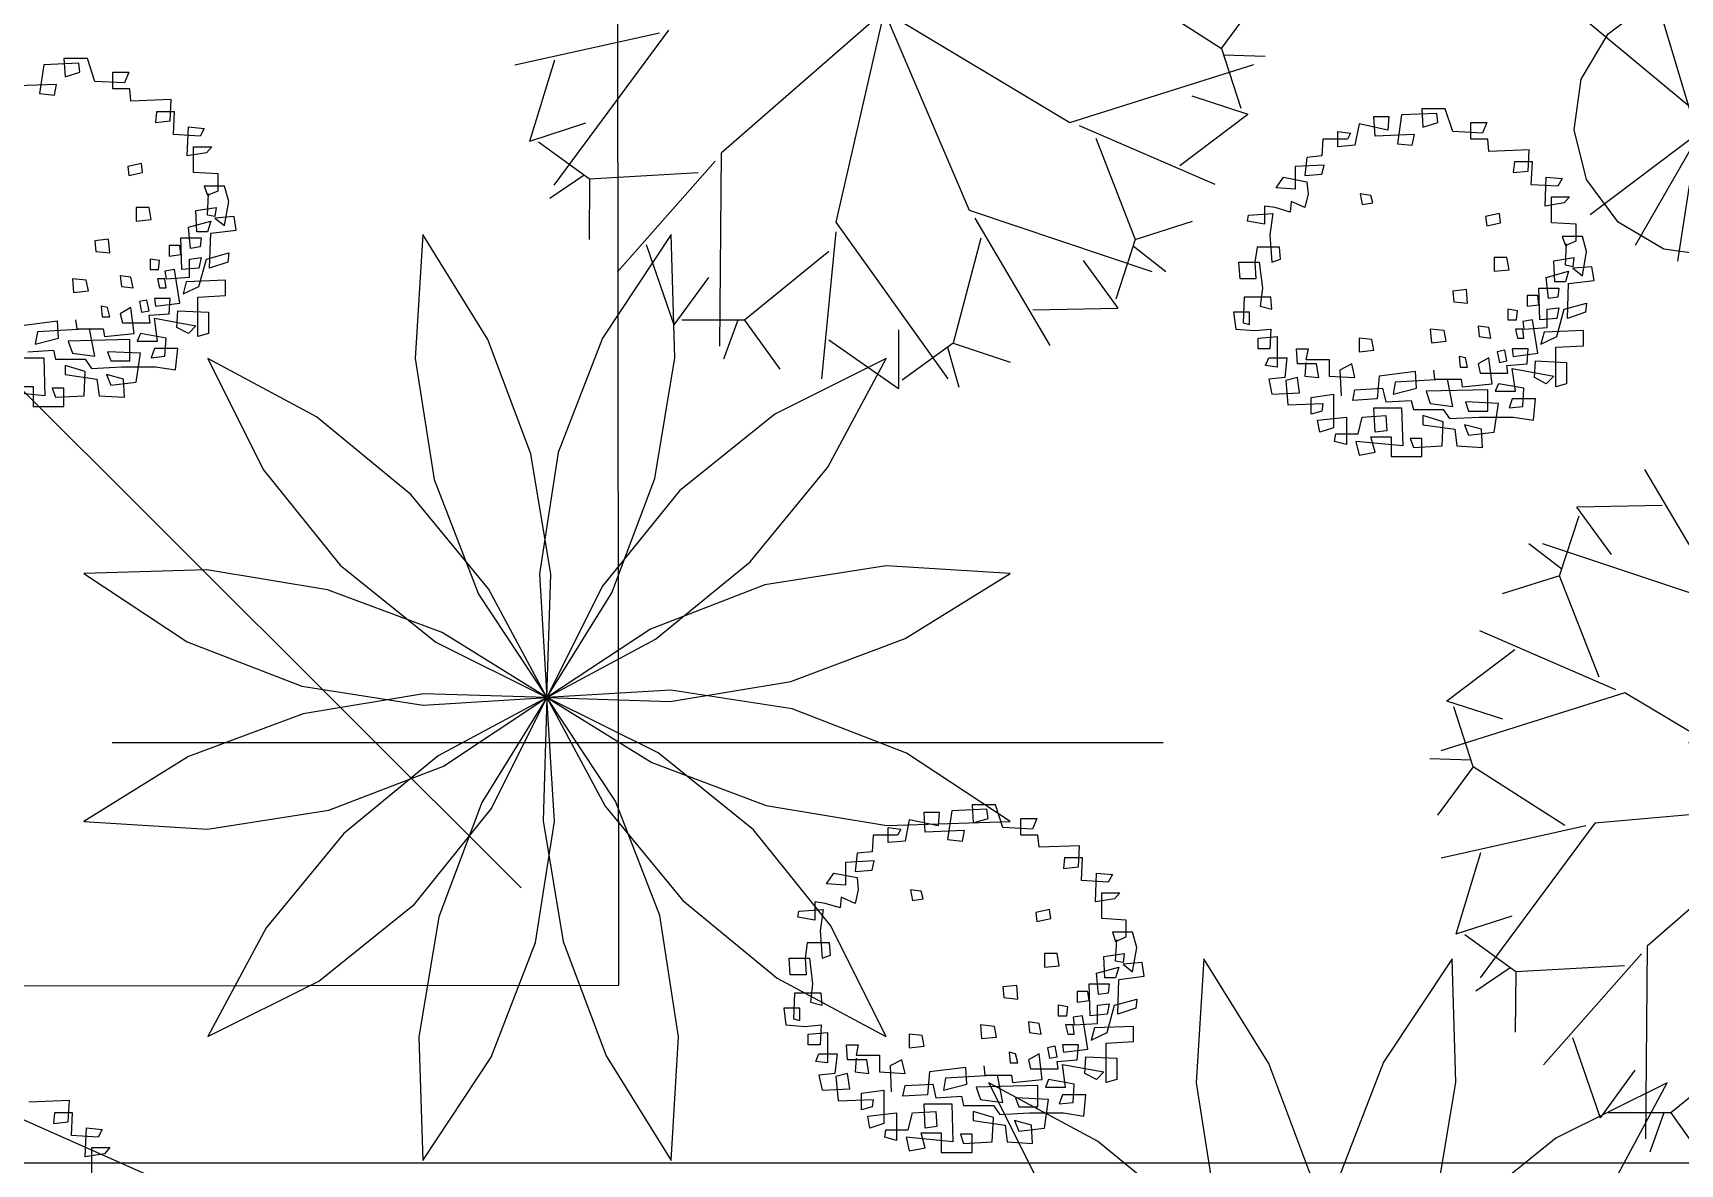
# Model space of a CAD drawing. Header units: millimetres. Extents: x 14950 to 15746, y 1103 to 1809.
# Drawn here: x 15445.899 to 15449.818, y 1471.962 to 1474.655 of the extents above; entities that cross this region are included whole.
import ezdxf
from ezdxf.xclip import XClip

# ---------------------------------------------------------------- set-up
doc = ezdxf.new("R2010")
doc.units = ezdxf.units.MM
doc.header["$LTSCALE"] = 10
doc.header["$MEASUREMENT"] = 0
doc.header["$XCLIPFRAME"] = 2
doc.linetypes.add('DASHED2', pattern=[0.375, 0.25, -0.125])
doc.linetypes.add('HIDDEN', pattern=[0.375, 0.25, -0.125])
for name, color, linetype in [('TN-CABL', 4, 'Continuous'), ('TZ-BASE', 253, 'Continuous'), ('TZ-CABL', 4, 'Continuous')]:
    doc.layers.add(name, color=color, linetype=linetype)
doc.linetypes.add('ZIGZAG', pattern='A,0.0001,-0.2,[131,ltypeshp.shx,S=0.2,R=0,X=-0.2,Y=0],-0.4,[131,ltypeshp.shx,S=0.2,R=180,X=0.2,Y=0],-0.2', length=0.8001)

# ---------------------------------------------------------------- blocks, each defined once
blk = doc.blocks.new('JD-DGHCDGH7DFXH')
at = {"layer": 'TZ-BASE'}
for p, q in [((388.9297, 17.0243), (424.2917, -12.3251)), ((411.1758, -2.2672), (411.3934, -2.4071)), ((411.3934, -2.4071), (411.4788, -2.2916)), ((412.5246, -2.6089), (412.4265, -2.2805)), ((410.5913, -2.3184), (410.2029, -2.6566)), ((410.5913, -2.3184), (410.4758, -2.8204)), ((410.5913, -2.3184), (410.7929, -2.7924)), ((410.5913, -2.3184), (411.0329, -2.5834)), ((410.0564, -2.3708), (409.7128, -2.4473)), ((410.0783, -2.3637), (409.8055, -2.7327)), ((411.3934, -2.4071), (411.4397, -2.5494)), ((411.3985, -2.4227), (411.4972, -2.4258)), ((408.5917, -2.4458), (408.5816, -2.5145)), ((408.6752, -2.4422), (408.5917, -2.4458)), ((408.6398, -2.4313), (408.6423, -2.4747)), ((408.6954, -2.4313), (408.6398, -2.4313)), ((408.6423, -2.4747), (408.6777, -2.4638)), ((408.6777, -2.4638), (408.6752, -2.4422)), ((408.7131, -2.4855), (408.6954, -2.4313)), ((408.7561, -2.4638), (408.7941, -2.4638)), ((408.7561, -2.5036), (408.7561, -2.4638)), ((408.7941, -2.4638), (408.7839, -2.4892)), ((409.8064, -2.4348), (409.7475, -2.6286)), ((411.0329, -2.5834), (411.4704, -2.4452)), ((408.622, -2.4928), (408.5285, -2.4964)), ((408.617, -2.5181), (408.622, -2.4928)), ((408.7839, -2.4892), (408.7131, -2.4855)), ((408.7966, -2.5036), (408.7561, -2.5036)), ((408.7991, -2.5325), (408.7966, -2.5036)), ((408.5816, -2.5145), (408.617, -2.5181)), ((408.8952, -2.5289), (408.7991, -2.5325)), ((408.8927, -2.5795), (408.8952, -2.5289)), ((411.3232, -2.5203), (411.4562, -2.5635)), ((408.8598, -2.5578), (408.8573, -2.5831)), ((408.8573, -2.5831), (408.8927, -2.5795)), ((408.9028, -2.5578), (408.8598, -2.5578)), ((408.9003, -2.612), (408.9028, -2.5578)), ((409.8805, -2.5854), (409.7475, -2.6286)), ((411.2947, -2.6856), (411.4562, -2.5635)), ((411.7564, -2.5689), (411.7918, -2.5689)), ((411.7589, -2.6159), (411.7564, -2.5689)), ((411.7918, -2.5689), (411.7893, -2.6015)), ((411.8221, -2.5653), (411.812, -2.634)), ((411.9056, -2.5617), (411.8221, -2.5653)), ((411.8702, -2.5509), (411.8727, -2.5942)), ((411.9259, -2.5509), (411.8702, -2.5509)), ((411.8727, -2.5942), (411.9082, -2.5834)), ((411.9082, -2.5834), (411.9056, -2.5617)), ((411.9436, -2.6051), (411.9259, -2.5509)), ((411.9866, -2.5834), (412.0245, -2.5834)), ((411.9866, -2.6232), (411.9866, -2.5834)), ((412.0245, -2.5834), (412.0144, -2.6087)), ((408.9635, -2.6157), (408.9003, -2.612)), ((408.9332, -2.6627), (408.9357, -2.594)), ((408.9357, -2.594), (408.9736, -2.5976)), ((408.9736, -2.5976), (408.9635, -2.6157)), ((411.0548, -2.5905), (411.3777, -2.7306)), ((411.0943, -2.6206), (411.1882, -2.8616)), ((411.635, -2.6232), (411.6324, -2.6629)), ((411.6931, -2.6232), (411.635, -2.6232)), ((411.6704, -2.6051), (411.7007, -2.6087)), ((411.6704, -2.6412), (411.6704, -2.6051)), ((411.7007, -2.6087), (411.6931, -2.6232)), ((411.721, -2.587), (411.7109, -2.6376)), ((411.7893, -2.6015), (411.721, -2.587)), ((411.8525, -2.6123), (411.7589, -2.6159)), ((411.8474, -2.6376), (411.8525, -2.6123)), ((412.0144, -2.6087), (411.9436, -2.6051)), ((412.027, -2.6232), (411.9866, -2.6232)), ((412.0296, -2.6521), (412.027, -2.6232)), ((412.5318, -2.6066), (412.2704, -2.8031)), ((412.5355, -2.6016), (412.3774, -2.876)), ((412.5243, -2.6164), (412.4786, -2.9136)), ((408.9787, -2.6554), (408.9332, -2.6627)), ((408.9483, -2.641), (408.9914, -2.641)), ((408.9483, -2.7024), (408.9483, -2.641)), ((408.9914, -2.641), (408.9787, -2.6554)), ((409.8902, -2.7183), (409.7691, -2.6303)), ((410.2029, -2.6566), (410.1991, -3.1154)), ((411.6324, -2.6629), (411.597, -2.6665)), ((411.7109, -2.6376), (411.6704, -2.6412)), ((411.812, -2.634), (411.8474, -2.6376)), ((412.1257, -2.6485), (412.0296, -2.6521)), ((412.1232, -2.6991), (412.1257, -2.6485)), ((408.8244, -2.6807), (408.7915, -2.688)), ((408.7915, -2.688), (408.7941, -2.7096)), ((408.7941, -2.7096), (408.8269, -2.7024)), ((408.8269, -2.7024), (408.8244, -2.6807)), ((409.0065, -2.706), (408.9483, -2.7024)), ((410.1485, -2.7035), (409.8902, -2.7183)), ((410.1893, -2.6752), (409.9563, -2.939)), ((411.6375, -2.6846), (411.5692, -2.6882)), ((411.5692, -2.6882), (411.5692, -2.7424)), ((411.597, -2.6665), (411.592, -2.7099)), ((411.6324, -2.7063), (411.6375, -2.6846)), ((412.0903, -2.6774), (412.0877, -2.7027)), ((412.0877, -2.7027), (412.1232, -2.6991)), ((412.1333, -2.6774), (412.0903, -2.6774)), ((412.1307, -2.7316), (412.1333, -2.6774)), ((408.9736, -2.7349), (408.9812, -2.7566)), ((409.0217, -2.7349), (408.9736, -2.7349)), ((409.0065, -2.7458), (409.0065, -2.706)), ((409.0318, -2.7711), (409.0217, -2.7349)), ((409.877, -2.7086), (409.7953, -2.7641)), ((409.8902, -2.7183), (409.889, -2.8618)), ((411.5237, -2.7388), (411.5414, -2.7135)), ((411.5692, -2.7424), (411.5237, -2.7388)), ((411.5414, -2.7135), (411.597, -2.7244)), ((411.592, -2.7099), (411.6324, -2.7063)), ((411.597, -2.7244), (411.5996, -2.7533)), ((412.194, -2.7352), (412.1307, -2.7316)), ((412.1636, -2.7822), (412.1662, -2.7135)), ((412.1662, -2.7135), (412.2041, -2.7171)), ((412.2041, -2.7171), (412.194, -2.7352)), ((408.9812, -2.7566), (409.0065, -2.7458)), ((408.9812, -2.8036), (408.9838, -2.753)), ((409.0217, -2.8289), (409.0318, -2.7711)), ((411.5591, -2.7714), (411.5566, -2.7967)), ((411.592, -2.7858), (411.5591, -2.7714)), ((411.5996, -2.7533), (411.592, -2.7858)), ((411.7488, -2.7569), (411.7235, -2.7533)), ((411.7235, -2.7533), (411.7286, -2.7786)), ((411.7286, -2.7786), (411.7539, -2.775)), ((411.7539, -2.775), (411.7488, -2.7569)), ((412.2092, -2.775), (412.1636, -2.7822)), ((412.1788, -2.7605), (412.2218, -2.7605)), ((412.1788, -2.822), (412.1788, -2.7605)), ((412.2218, -2.7605), (412.2092, -2.775)), ((408.8421, -2.7855), (408.8118, -2.7855)), ((408.8118, -2.7855), (408.8118, -2.8181)), ((408.8118, -2.8181), (408.8472, -2.8145)), ((408.8472, -2.8145), (408.8421, -2.7855)), ((408.9357, -2.8325), (408.9888, -2.8181)), ((408.9534, -2.7928), (409.0015, -2.7855)), ((408.9559, -2.8434), (408.9534, -2.7928)), ((408.9989, -2.8072), (408.9812, -2.8036)), ((408.9888, -2.8181), (408.9812, -2.8434)), ((409.0015, -2.7855), (408.9989, -2.8072)), ((409.0445, -2.8072), (408.9989, -2.8109)), ((408.9989, -2.8109), (409.0217, -2.8289)), ((409.0495, -2.8398), (409.0445, -2.8072)), ((410.4758, -2.8204), (410.7424, -3.1937)), ((410.7929, -2.7924), (411.228, -2.9377)), ((410.8064, -2.811), (410.9853, -3.1141)), ((411.1882, -2.8616), (411.325, -2.8184)), ((411.4554, -2.8184), (411.4579, -2.8039)), ((411.4958, -2.8256), (411.4554, -2.8184)), ((411.4579, -2.8039), (411.5161, -2.8003)), ((411.5211, -2.7858), (411.4958, -2.7822)), ((411.4958, -2.7822), (411.4958, -2.8256)), ((411.5161, -2.8003), (411.5085, -2.8509)), ((411.5566, -2.7967), (411.5211, -2.7858)), ((412.0549, -2.8003), (412.022, -2.8075)), ((412.022, -2.8075), (412.0245, -2.8292)), ((412.0574, -2.822), (412.0549, -2.8003)), ((408.918, -2.8578), (408.9661, -2.8578)), ((408.9205, -2.9337), (408.918, -2.8578)), ((408.9408, -2.8831), (408.9357, -2.8325)), ((408.9812, -2.8434), (408.9559, -2.8434)), ((408.9661, -2.8578), (408.9635, -2.8795)), ((408.9863, -2.9301), (408.9888, -2.847)), ((408.9888, -2.847), (409.0495, -2.8398)), ((410.4758, -2.8433), (410.4423, -3.1937)), ((410.8207, -2.8585), (410.7549, -3.1087)), ((411.5085, -2.8509), (411.5136, -2.9159)), ((412.0245, -2.8292), (412.0574, -2.822)), ((412.237, -2.8256), (412.1788, -2.822)), ((412.2041, -2.8545), (412.2117, -2.8762)), ((412.2522, -2.8545), (412.2041, -2.8545)), ((412.237, -2.8653), (412.237, -2.8256)), ((412.2623, -2.8906), (412.2522, -2.8545)), ((408.746, -2.8615), (408.7131, -2.8651)), ((408.7131, -2.8651), (408.7156, -2.8904)), ((408.7156, -2.8904), (408.7485, -2.894)), ((408.7485, -2.894), (408.746, -2.8615)), ((408.9155, -2.8759), (408.8902, -2.8759)), ((408.8902, -2.8759), (408.8902, -2.9012)), ((408.8902, -2.9012), (408.918, -2.8976)), ((408.918, -2.8976), (408.9155, -2.8759)), ((408.9635, -2.8795), (408.9408, -2.8831)), ((408.9787, -2.9084), (409.0318, -2.894)), ((409.0318, -2.894), (409.0293, -2.9157)), ((410.0247, -2.8739), (410.091, -3.0653)), ((410.4594, -2.8902), (410.2591, -3.054)), ((411.1882, -2.8616), (411.1419, -3.004)), ((411.1831, -2.8772), (411.2611, -2.9378)), ((411.4781, -2.8798), (411.4731, -2.9159)), ((411.5313, -2.8798), (411.4781, -2.8798)), ((411.5338, -2.9087), (411.5313, -2.8798)), ((412.2117, -2.8762), (412.237, -2.8653)), ((412.2117, -2.9232), (412.2142, -2.8726)), ((412.2522, -2.9485), (412.2623, -2.8906)), ((403.9344, -2.9129), (422.6982, -11.2342)), ((408.8674, -2.9121), (408.8446, -2.9084)), ((408.8446, -2.9084), (408.8446, -2.9337)), ((408.8446, -2.9337), (408.8649, -2.9337)), ((408.8649, -2.9337), (408.8674, -2.9121)), ((408.9028, -2.9337), (408.8801, -2.9374)), ((408.8801, -2.9374), (408.8826, -2.9554)), ((408.9155, -3.0133), (408.9028, -2.9337)), ((408.961, -2.9301), (408.9205, -2.9337)), ((408.9382, -2.9084), (408.9661, -2.9048)), ((408.9382, -2.9518), (408.9382, -2.9084)), ((408.9661, -2.9048), (408.961, -2.9301)), ((408.961, -2.9735), (408.9787, -2.9084)), ((409.0293, -2.9157), (408.9863, -2.9301)), ((411.0648, -2.912), (411.147, -3.025)), ((411.4351, -2.9159), (411.4832, -2.9159)), ((411.4377, -2.9557), (411.4351, -2.9159)), ((411.4731, -2.9159), (411.4756, -2.9557)), ((411.4832, -2.9159), (411.4908, -2.9774)), ((411.5136, -2.9159), (411.5338, -2.9087)), ((412.0726, -2.9051), (412.0422, -2.9051)), ((412.0422, -2.9051), (412.0422, -2.9376)), ((412.0422, -2.9376), (412.0776, -2.934)), ((412.0776, -2.934), (412.0726, -2.9051)), ((412.1662, -2.9521), (412.2193, -2.9376)), ((412.1839, -2.9123), (412.2319, -2.9051)), ((412.1864, -2.9629), (412.1839, -2.9123)), ((412.2294, -2.9268), (412.2117, -2.9232)), ((412.2193, -2.9376), (412.2117, -2.9629)), ((412.2319, -2.9051), (412.2294, -2.9268)), ((412.2749, -2.9268), (412.2294, -2.9304)), ((412.2294, -2.9304), (412.2522, -2.9485)), ((412.28, -2.9593), (412.2749, -2.9268)), ((408.6929, -2.959), (408.66, -2.9554)), ((408.66, -2.9554), (408.6625, -2.988)), ((408.6979, -2.9844), (408.6929, -2.959)), ((408.7991, -2.9518), (408.7738, -2.9482)), ((408.7738, -2.9482), (408.7763, -2.9735)), ((408.7763, -2.9735), (408.8042, -2.9771)), ((408.8042, -2.9771), (408.7991, -2.9518)), ((408.8801, -2.9554), (408.8623, -2.9554)), ((408.8623, -2.9554), (408.8674, -2.9771)), ((408.8674, -2.9771), (408.8826, -2.9771)), ((408.8826, -2.9771), (408.8801, -2.9554)), ((408.8826, -2.9554), (408.9382, -2.9518)), ((408.9306, -2.9627), (408.9231, -2.9916)), ((408.9231, -2.9916), (408.961, -2.9735)), ((409.0242, -2.959), (408.9306, -2.9627)), ((409.0242, -2.9952), (409.0242, -2.959)), ((410.1731, -2.9522), (410.091, -3.0653)), ((411.4756, -2.9557), (411.4377, -2.9557)), ((411.4908, -2.9774), (411.4857, -3.0208)), ((412.1484, -2.9774), (412.1965, -2.9774)), ((412.151, -3.0533), (412.1484, -2.9774)), ((412.1712, -3.0027), (412.1662, -2.9521)), ((412.2117, -2.9629), (412.1864, -2.9629)), ((412.1965, -2.9774), (412.194, -2.9991)), ((412.2167, -3.0497), (412.2193, -2.9666)), ((412.2193, -2.9666), (412.28, -2.9593)), ((408.6625, -2.988), (408.6979, -2.9844)), ((408.8371, -3.006), (408.8193, -3.0097)), ((408.8193, -3.0097), (408.8244, -3.035)), ((408.8421, -3.0313), (408.8371, -3.006)), ((408.8548, -3.0024), (408.8573, -3.0205)), ((408.8927, -3.0024), (408.8548, -3.0024)), ((408.8573, -3.0205), (408.9155, -3.0133)), ((408.8902, -3.0386), (408.8927, -3.0024)), ((408.9585, -2.9988), (409.0242, -2.9952)), ((408.9585, -3.0928), (408.9585, -2.9988)), ((411.4478, -2.9991), (411.4453, -3.0605)), ((411.511, -2.9991), (411.4478, -2.9991)), ((411.5136, -3.028), (411.511, -2.9991)), ((411.9764, -2.981), (411.9436, -2.9846)), ((411.9436, -2.9846), (411.9461, -3.0099)), ((411.9461, -3.0099), (411.979, -3.0135)), ((411.979, -3.0135), (411.9764, -2.981)), ((412.1459, -2.9955), (412.1206, -2.9955)), ((412.1206, -2.9955), (412.1206, -3.0208)), ((412.1206, -3.0208), (412.1484, -3.0172)), ((412.1484, -3.0172), (412.1459, -2.9955)), ((412.194, -2.9991), (412.1712, -3.0027)), ((412.2092, -3.028), (412.2623, -3.0135)), ((412.2623, -3.0135), (412.2597, -3.0352)), ((408.6676, -3.053), (408.6701, -3.0747)), ((408.7435, -3.0241), (408.7283, -3.0205)), ((408.7283, -3.0205), (408.7308, -3.0458)), ((408.7308, -3.0458), (408.7485, -3.0458)), ((408.7485, -3.0458), (408.7435, -3.0241)), ((408.7991, -3.0241), (408.7738, -3.0386)), ((408.7738, -3.0386), (408.7789, -3.0603)), ((408.8067, -3.0856), (408.7991, -3.0241)), ((408.8244, -3.035), (408.8421, -3.0313)), ((408.8421, -3.0422), (408.8902, -3.0386)), ((408.8446, -3.0603), (408.8421, -3.0422)), ((408.8548, -3.0494), (408.9534, -3.0675)), ((408.8623, -3.1036), (408.8548, -3.0494)), ((408.9079, -3.0711), (408.9104, -3.0313)), ((408.9104, -3.0313), (408.9838, -3.035)), ((408.9838, -3.035), (408.9838, -3.0856)), ((410.2591, -3.054), (410.1094, -3.054)), ((410.2427, -3.054), (410.2092, -3.1468)), ((410.2591, -3.054), (410.3425, -3.1708)), ((410.9445, -3.029), (411.147, -3.025)), ((411.4225, -3.0352), (411.4276, -3.075)), ((411.4604, -3.0352), (411.4225, -3.0352)), ((411.4604, -3.0641), (411.4604, -3.0352)), ((411.4857, -3.0208), (411.5136, -3.028)), ((412.0979, -3.0316), (412.0751, -3.028)), ((412.0751, -3.028), (412.0751, -3.0533)), ((412.0751, -3.0533), (412.0953, -3.0533)), ((412.0953, -3.0533), (412.0979, -3.0316)), ((412.1333, -3.0533), (412.1105, -3.0569)), ((412.1459, -3.1328), (412.1333, -3.0533)), ((412.1914, -3.0497), (412.151, -3.0533)), ((412.1687, -3.028), (412.1965, -3.0244)), ((412.1687, -3.0714), (412.1687, -3.028)), ((412.1965, -3.0244), (412.1914, -3.0497)), ((412.1914, -3.0931), (412.2092, -3.028)), ((412.2597, -3.0352), (412.2167, -3.0497)), ((408.6246, -3.0566), (408.5386, -3.0675)), ((408.5765, -3.0819), (408.5715, -3.1109)), ((408.7005, -3.0747), (408.5765, -3.0819)), ((408.6271, -3.0964), (408.6246, -3.0566)), ((408.6701, -3.0747), (408.7333, -3.0747)), ((408.7131, -3.1398), (408.7005, -3.0747)), ((408.7333, -3.0747), (408.7359, -3.0928)), ((408.7359, -3.0928), (408.8067, -3.0856)), ((408.7789, -3.0603), (408.8446, -3.0603)), ((408.8219, -3.0856), (408.8143, -3.1036)), ((408.8826, -3.0964), (408.8219, -3.0856)), ((408.9357, -3.0856), (408.9079, -3.0711)), ((408.9534, -3.0675), (408.9357, -3.0856)), ((408.9838, -3.0856), (408.9585, -3.0928)), ((410.6255, -3.0769), (410.6255, -3.2167)), ((411.4276, -3.075), (411.4731, -3.0786)), ((411.4453, -3.0605), (411.4604, -3.0641)), ((411.4731, -3.0786), (411.511, -3.075)), ((411.4807, -3.0967), (411.5262, -3.0931)), ((411.511, -3.075), (411.5085, -3.122)), ((411.5262, -3.0931), (411.5262, -3.1654)), ((411.9233, -3.0786), (411.8904, -3.075)), ((411.8904, -3.075), (411.893, -3.1075)), ((411.9284, -3.1039), (411.9233, -3.0786)), ((412.0296, -3.0714), (412.0043, -3.0678)), ((412.0043, -3.0678), (412.0068, -3.0931)), ((412.0068, -3.0931), (412.0346, -3.0967)), ((412.0346, -3.0967), (412.0296, -3.0714)), ((412.1105, -3.075), (412.0928, -3.075)), ((412.0928, -3.075), (412.0979, -3.0967)), ((412.1105, -3.0569), (412.113, -3.075)), ((412.113, -3.0967), (412.1105, -3.075)), ((412.113, -3.075), (412.1687, -3.0714)), ((412.1611, -3.0822), (412.1535, -3.1111)), ((412.1535, -3.1111), (412.1914, -3.0931)), ((412.2547, -3.0786), (412.1611, -3.0822)), ((412.2547, -3.1147), (412.2547, -3.0786)), ((408.5538, -3.1289), (408.6145, -3.1253)), ((408.5715, -3.1109), (408.6271, -3.0964)), ((408.6145, -3.1253), (408.6195, -3.147)), ((408.7966, -3.1), (408.6499, -3.1036)), ((408.6499, -3.1036), (408.66, -3.1325)), ((408.66, -3.1325), (408.7131, -3.1398)), ((408.7435, -3.1289), (408.7511, -3.1506)), ((408.8219, -3.1325), (408.7435, -3.1289)), ((408.7966, -3.1506), (408.7966, -3.1)), ((408.8118, -3.2012), (408.8219, -3.1325)), ((408.8143, -3.1036), (408.8623, -3.1036)), ((408.8548, -3.1217), (408.8472, -3.1434)), ((408.9104, -3.1217), (408.8548, -3.1217)), ((408.8801, -3.1398), (408.8826, -3.0964)), ((408.9053, -3.1723), (408.9104, -3.1217)), ((410.4594, -3.1009), (410.6255, -3.2167)), ((410.7549, -3.1087), (410.6338, -3.1967)), ((410.7416, -3.1184), (410.7691, -3.2132)), ((410.7549, -3.1087), (410.891, -3.1542)), ((411.4807, -3.122), (411.4807, -3.0967)), ((411.5085, -3.122), (411.4807, -3.122)), ((411.5717, -3.122), (411.5996, -3.122)), ((411.5743, -3.1581), (411.5717, -3.122)), ((411.5996, -3.122), (411.5945, -3.1473)), ((411.7513, -3.1003), (411.721, -3.0967)), ((411.721, -3.0967), (411.721, -3.1292)), ((411.721, -3.1292), (411.7564, -3.1256)), ((411.7564, -3.1256), (411.7513, -3.1003)), ((411.893, -3.1075), (411.9284, -3.1039)), ((412.0675, -3.1256), (412.0498, -3.1292)), ((412.0498, -3.1292), (412.0549, -3.1545)), ((412.0726, -3.1509), (412.0675, -3.1256)), ((412.0852, -3.122), (412.0877, -3.1401)), ((412.1232, -3.122), (412.0852, -3.122)), ((412.0877, -3.1401), (412.1459, -3.1328)), ((412.0979, -3.0967), (412.113, -3.0967)), ((412.1206, -3.1581), (412.1232, -3.122)), ((412.1889, -3.1184), (412.2547, -3.1147)), ((412.1889, -3.2123), (412.1889, -3.1184)), ((408.5259, -3.1434), (408.5917, -3.1434)), ((408.5917, -3.1434), (408.5942, -3.2338)), ((408.6195, -3.147), (408.6903, -3.147)), ((408.6423, -3.1615), (408.6423, -3.1832)), ((408.6903, -3.1759), (408.6423, -3.1615)), ((408.6903, -3.147), (408.7055, -3.1687)), ((408.7055, -3.1687), (408.7763, -3.1651)), ((408.7511, -3.1506), (408.7966, -3.1506)), ((408.7763, -3.1651), (408.8573, -3.1651)), ((408.8472, -3.1434), (408.8801, -3.1398)), ((408.8573, -3.1651), (408.9053, -3.1723)), ((411.4984, -3.1617), (411.506, -3.1437)), ((411.5262, -3.1654), (411.4984, -3.1617)), ((411.506, -3.1437), (411.549, -3.1437)), ((411.549, -3.1437), (411.5439, -3.1907)), ((411.6198, -3.1581), (411.5743, -3.1581)), ((411.5945, -3.1545), (411.592, -3.187)), ((411.5945, -3.1473), (411.6501, -3.1473)), ((411.6249, -3.1907), (411.6198, -3.1581)), ((411.6501, -3.1473), (411.6501, -3.187)), ((411.7033, -3.1581), (411.6754, -3.1726)), ((411.6754, -3.1726), (411.678, -3.234)), ((411.7109, -3.1907), (411.7033, -3.1581)), ((411.898, -3.1726), (411.9006, -3.1943)), ((411.9739, -3.1437), (411.9587, -3.1401)), ((411.9587, -3.1401), (411.9613, -3.1654)), ((411.9613, -3.1654), (411.979, -3.1654)), ((411.979, -3.1654), (411.9739, -3.1437)), ((412.0296, -3.1437), (412.0043, -3.1581)), ((412.0043, -3.1581), (412.0093, -3.1798)), ((412.0372, -3.2051), (412.0296, -3.1437)), ((412.0549, -3.1545), (412.0726, -3.1509)), ((412.0726, -3.1617), (412.1206, -3.1581)), ((412.0751, -3.1798), (412.0726, -3.1617)), ((412.0852, -3.169), (412.1839, -3.187)), ((412.0928, -3.2232), (412.0852, -3.169)), ((412.1383, -3.1907), (412.1409, -3.1509)), ((412.1409, -3.1509), (412.2142, -3.1545)), ((412.2142, -3.1545), (412.2142, -3.2051)), ((408.5183, -3.2121), (408.5664, -3.2121)), ((408.5664, -3.2121), (408.5664, -3.2591)), ((408.6423, -3.1832), (408.7182, -3.194)), ((408.6878, -3.2338), (408.6903, -3.1759)), ((408.7182, -3.194), (408.7232, -3.2338)), ((408.7409, -3.1832), (408.7511, -3.2085)), ((408.7814, -3.194), (408.7409, -3.1832)), ((408.7511, -3.2085), (408.8118, -3.2012)), ((408.7839, -3.2374), (408.7814, -3.194)), ((411.5439, -3.1907), (411.506, -3.1943)), ((411.506, -3.1943), (411.5136, -3.2304)), ((411.5743, -3.1907), (411.5464, -3.1979)), ((411.5464, -3.1979), (411.5515, -3.2557)), ((411.5793, -3.2268), (411.5743, -3.1907)), ((411.592, -3.187), (411.6249, -3.1907)), ((411.6501, -3.187), (411.7109, -3.1907)), ((411.769, -3.187), (411.764, -3.2413)), ((411.855, -3.1762), (411.769, -3.187)), ((411.807, -3.2015), (411.8019, -3.2304)), ((411.9309, -3.1943), (411.807, -3.2015)), ((411.8576, -3.216), (411.855, -3.1762)), ((411.9006, -3.1943), (411.9638, -3.1943)), ((411.9436, -3.2593), (411.9309, -3.1943)), ((411.9638, -3.1943), (411.9663, -3.2123)), ((411.9663, -3.2123), (412.0372, -3.2051)), ((412.0093, -3.1798), (412.0751, -3.1798)), ((412.0523, -3.2051), (412.0447, -3.2232)), ((412.113, -3.216), (412.0523, -3.2051)), ((412.1662, -3.2051), (412.1383, -3.1907)), ((412.1839, -3.187), (412.1662, -3.2051)), ((412.2142, -3.2051), (412.1889, -3.2123)), ((408.5942, -3.2338), (408.4829, -3.2229)), ((408.6119, -3.2157), (408.6195, -3.2374)), ((408.6398, -3.2157), (408.6119, -3.2157)), ((408.6195, -3.2374), (408.6878, -3.2338)), ((408.6398, -3.2591), (408.6398, -3.2157)), ((408.7232, -3.2338), (408.7839, -3.2374)), ((411.5136, -3.2304), (411.5793, -3.2268)), ((411.5515, -3.2557), (411.635, -3.2521)), ((411.6071, -3.2376), (411.6603, -3.2304)), ((411.6071, -3.2774), (411.6071, -3.2376)), ((411.635, -3.2521), (411.6324, -3.2702)), ((411.6603, -3.2304), (411.6603, -3.3099)), ((411.7058, -3.2449), (411.7109, -3.2196)), ((411.764, -3.2413), (411.7058, -3.2449)), ((411.7109, -3.2196), (411.7766, -3.216)), ((411.7766, -3.216), (411.7842, -3.2485)), ((411.7842, -3.2485), (411.8449, -3.2449)), ((411.8019, -3.2304), (411.8576, -3.216)), ((411.8449, -3.2449), (411.85, -3.2666)), ((412.027, -3.2196), (411.8803, -3.2232)), ((411.8803, -3.2232), (411.8904, -3.2521)), ((411.8904, -3.2521), (411.9436, -3.2593)), ((411.9739, -3.2485), (411.9815, -3.2702)), ((412.0523, -3.2521), (411.9739, -3.2485)), ((412.027, -3.2702), (412.027, -3.2196)), ((412.0422, -3.3208), (412.0523, -3.2521)), ((412.0447, -3.2232), (412.0928, -3.2232)), ((412.0852, -3.2413), (412.0776, -3.2629)), ((412.1409, -3.2413), (412.0852, -3.2413)), ((412.1105, -3.2593), (412.113, -3.216)), ((412.1358, -3.2919), (412.1409, -3.2413)), ((408.5664, -3.2591), (408.6398, -3.2591)), ((411.6324, -3.2702), (411.6071, -3.2774)), ((411.6223, -3.2919), (411.6906, -3.2846)), ((411.6906, -3.2846), (411.6906, -3.3497)), ((411.7184, -3.3244), (411.7286, -3.2846)), ((411.7286, -3.2846), (411.7842, -3.281)), ((411.7564, -3.2629), (411.8221, -3.2629)), ((411.7589, -3.3208), (411.7564, -3.2629)), ((411.7842, -3.281), (411.7867, -3.3172)), ((411.8221, -3.2629), (411.8247, -3.3533)), ((411.85, -3.2666), (411.9208, -3.2666)), ((411.8727, -3.281), (411.8727, -3.3027)), ((411.9208, -3.2955), (411.8727, -3.281)), ((411.9208, -3.2666), (411.936, -3.2882)), ((411.936, -3.2882), (412.0068, -3.2846)), ((411.9815, -3.2702), (412.027, -3.2702)), ((412.0068, -3.2846), (412.0877, -3.2846)), ((412.0776, -3.2629), (412.1105, -3.2593)), ((412.0877, -3.2846), (412.1358, -3.2919)), ((411.6274, -3.3208), (411.6223, -3.2919)), ((411.6603, -3.3099), (411.6274, -3.3208)), ((411.6628, -3.3425), (411.6653, -3.3244)), ((411.6653, -3.3244), (411.7184, -3.3244)), ((411.7867, -3.3172), (411.7589, -3.3208)), ((411.8727, -3.3027), (411.9486, -3.3136)), ((411.9183, -3.3533), (411.9208, -3.2955)), ((411.9486, -3.3136), (411.9537, -3.3533)), ((411.9714, -3.3027), (411.9815, -3.328)), ((412.0119, -3.3136), (411.9714, -3.3027)), ((411.9815, -3.328), (412.0422, -3.3208)), ((412.0144, -3.3569), (412.0119, -3.3136)), ((411.6906, -3.3497), (411.6628, -3.3425)), ((411.7134, -3.3425), (411.721, -3.375)), ((411.8247, -3.3533), (411.7134, -3.3425)), ((411.721, -3.375), (411.7589, -3.3678)), ((411.7488, -3.3316), (411.7969, -3.3316)), ((411.7589, -3.3678), (411.7488, -3.3316)), ((411.7969, -3.3316), (411.7969, -3.3786)), ((411.8424, -3.3352), (411.85, -3.3569)), ((411.8702, -3.3352), (411.8424, -3.3352)), ((411.85, -3.3569), (411.9183, -3.3533)), ((411.8702, -3.3786), (411.8702, -3.3352)), ((411.9537, -3.3533), (412.0144, -3.3569)), ((411.7969, -3.3786), (411.8702, -3.3786)), ((412.5798, -3.7129), (412.4009, -3.4097)), ((412.198, -3.6622), (412.2443, -3.5198)), ((412.4416, -3.4949), (412.2392, -3.4988)), ((412.3213, -3.6119), (412.2392, -3.4988)), ((412.2031, -3.6466), (412.1251, -3.5861)), ((412.5933, -3.7315), (412.1581, -3.5861)), ((412.198, -3.6622), (412.0611, -3.7054)), ((412.2918, -3.9033), (412.198, -3.6622)), ((412.3314, -3.9334), (412.0084, -3.7933)), ((412.0915, -3.8382), (411.93, -3.9604)), ((412.3532, -3.9405), (411.9157, -4.0787)), ((412.7949, -4.2054), (412.3532, -3.9405)), ((412.0629, -4.0036), (411.93, -3.9604)), ((411.9927, -4.1168), (411.9465, -3.9744)), ((411.9876, -4.1012), (411.889, -4.098)), ((411.9927, -4.1168), (411.9074, -4.2322)), ((412.2103, -4.2567), (411.9927, -4.1168)), ((410.6863, -4.2252), (410.7218, -4.2252)), ((410.6889, -4.2722), (410.6863, -4.2252)), ((410.7218, -4.2252), (410.7192, -4.2578)), ((410.7521, -4.2216), (410.742, -4.2903)), ((410.8356, -4.218), (410.7521, -4.2216)), ((410.8002, -4.2071), (410.8027, -4.2505)), ((410.8558, -4.2071), (410.8002, -4.2071)), ((410.8381, -4.2397), (410.8356, -4.218)), ((410.8735, -4.2614), (410.8558, -4.2071)), ((412.7949, -4.2054), (412.2819, -4.2507)), ((412.7949, -4.2054), (412.4065, -4.5436)), ((410.6003, -4.2614), (410.6307, -4.265)), ((410.6003, -4.2975), (410.6003, -4.2614)), ((410.6307, -4.265), (410.6231, -4.2794)), ((410.6509, -4.2433), (410.6408, -4.2939)), ((410.7192, -4.2578), (410.6509, -4.2433)), ((410.7825, -4.2686), (410.6889, -4.2722)), ((410.7774, -4.2939), (410.7825, -4.2686)), ((410.8027, -4.2505), (410.8381, -4.2397)), ((410.9443, -4.265), (410.8735, -4.2614)), ((410.9165, -4.2397), (410.9545, -4.2397)), ((410.9165, -4.2794), (410.9165, -4.2397)), ((410.9545, -4.2397), (410.9443, -4.265)), ((412.26, -4.2578), (411.9164, -4.3342)), ((412.2819, -4.2507), (412.0091, -4.6196)), ((410.5649, -4.2794), (410.5624, -4.3192)), ((410.6231, -4.2794), (410.5649, -4.2794)), ((410.6408, -4.2939), (410.6003, -4.2975)), ((410.742, -4.2903), (410.7774, -4.2939)), ((410.957, -4.2794), (410.9165, -4.2794)), ((410.9595, -4.3084), (410.957, -4.2794)), ((411.0556, -4.3047), (410.9595, -4.3084)), ((411.0531, -4.3553), (411.0556, -4.3047)), ((410.5675, -4.3409), (410.4992, -4.3445)), ((410.4992, -4.3445), (410.4992, -4.3987)), ((410.527, -4.3228), (410.5219, -4.3662)), ((410.5624, -4.3192), (410.527, -4.3228)), ((410.5624, -4.3626), (410.5675, -4.3409)), ((411.0202, -4.3337), (411.0177, -4.359)), ((411.0632, -4.3337), (411.0202, -4.3337)), ((411.0607, -4.3879), (411.0632, -4.3337)), ((412.01, -4.3218), (411.9511, -4.5156)), ((410.4536, -4.3951), (410.4713, -4.3698)), ((410.4713, -4.3698), (410.527, -4.3807)), ((410.5219, -4.3662), (410.5624, -4.3626)), ((410.527, -4.3807), (410.5295, -4.4096)), ((411.0177, -4.359), (411.0531, -4.3553)), ((411.1239, -4.3915), (411.0607, -4.3879)), ((411.0936, -4.4385), (411.0961, -4.3698)), ((411.0961, -4.3698), (411.1341, -4.3734)), ((411.1341, -4.3734), (411.1239, -4.3915)), ((410.4992, -4.3987), (410.4536, -4.3951)), ((410.489, -4.4276), (410.4865, -4.4529)), ((410.5219, -4.4421), (410.489, -4.4276)), ((410.5295, -4.4096), (410.5219, -4.4421)), ((410.6788, -4.4132), (410.6535, -4.4096)), ((410.6535, -4.4096), (410.6585, -4.4349)), ((410.6838, -4.4313), (410.6788, -4.4132)), ((411.1088, -4.4168), (411.1518, -4.4168)), ((411.1088, -4.4782), (411.1088, -4.4168)), ((411.1518, -4.4168), (411.1391, -4.4313)), ((410.3853, -4.4746), (410.3879, -4.4602)), ((410.3879, -4.4602), (410.446, -4.4566)), ((410.4511, -4.4421), (410.4258, -4.4385)), ((410.4258, -4.4385), (410.4258, -4.4819)), ((410.446, -4.4566), (410.4385, -4.5072)), ((410.4865, -4.4529), (410.4511, -4.4421)), ((410.6585, -4.4349), (410.6838, -4.4313)), ((410.9848, -4.4566), (410.9519, -4.4638)), ((410.9519, -4.4638), (410.9545, -4.4855)), ((410.9873, -4.4782), (410.9848, -4.4566)), ((411.1391, -4.4313), (411.0936, -4.4385)), ((410.4258, -4.4819), (410.3853, -4.4746)), ((410.9545, -4.4855), (410.9873, -4.4782)), ((411.1669, -4.4819), (411.1088, -4.4782)), ((411.1669, -4.5216), (411.1669, -4.4819)), ((412.0841, -4.4724), (411.9511, -4.5156)), ((410.4081, -4.5361), (410.403, -4.5722)), ((410.4612, -4.5361), (410.4081, -4.5361)), ((410.4385, -4.5072), (410.4435, -4.5722)), ((410.4637, -4.565), (410.4612, -4.5361)), ((411.1341, -4.5108), (411.1416, -4.5325)), ((411.1821, -4.5108), (411.1341, -4.5108)), ((411.1416, -4.5325), (411.1669, -4.5216)), ((411.1416, -4.5795), (411.1442, -4.5288)), ((411.1922, -4.5469), (411.1821, -4.5108)), ((412.0938, -4.6052), (411.9727, -4.5172)), ((412.4065, -4.5436), (412.4027, -5.0024)), ((410.3651, -4.5722), (410.4132, -4.5722)), ((410.3676, -4.612), (410.3651, -4.5722)), ((410.403, -4.5722), (410.4056, -4.612)), ((410.4132, -4.5722), (410.4207, -4.6337)), ((410.4435, -4.5722), (410.4637, -4.565)), ((411.0025, -4.5614), (410.9722, -4.5614)), ((410.9722, -4.5614), (410.9722, -4.5939)), ((411.0076, -4.5903), (411.0025, -4.5614)), ((411.1138, -4.5686), (411.1619, -4.5614)), ((411.1163, -4.6192), (411.1138, -4.5686)), ((411.1593, -4.5831), (411.1416, -4.5795)), ((411.1619, -4.5614), (411.1593, -4.5831)), ((411.2049, -4.5831), (411.1593, -4.5867)), ((411.1821, -4.6048), (411.1922, -4.5469)), ((411.2099, -4.6156), (411.2049, -4.5831)), ((412.3929, -4.5622), (412.1599, -4.826)), ((410.4056, -4.612), (410.3676, -4.612)), ((410.9722, -4.5939), (411.0076, -4.5903)), ((411.0961, -4.6084), (411.1492, -4.5939)), ((411.1012, -4.659), (411.0961, -4.6084)), ((411.1416, -4.6192), (411.1163, -4.6192)), ((411.1492, -4.5939), (411.1416, -4.6192)), ((411.1467, -4.706), (411.1492, -4.6228)), ((411.1492, -4.6228), (411.2099, -4.6156)), ((411.1593, -4.5867), (411.1821, -4.6048)), ((412.0806, -4.5956), (411.9989, -4.651)), ((412.0938, -4.6052), (412.0926, -4.7487)), ((412.3521, -4.5905), (412.0938, -4.6052)), ((410.3777, -4.6554), (410.3752, -4.7168)), ((410.441, -4.6554), (410.3777, -4.6554)), ((410.4207, -4.6337), (410.4157, -4.677)), ((410.4435, -4.6843), (410.441, -4.6554)), ((410.9064, -4.6373), (410.8735, -4.6409)), ((410.8735, -4.6409), (410.876, -4.6662)), ((410.9089, -4.6698), (410.9064, -4.6373)), ((411.0759, -4.6517), (411.0506, -4.6517)), ((411.0506, -4.6517), (411.0506, -4.677)), ((411.0784, -4.6734), (411.0759, -4.6517)), ((411.0784, -4.6337), (411.1265, -4.6337)), ((411.0809, -4.7096), (411.0784, -4.6337)), ((411.1239, -4.6554), (411.1012, -4.659)), ((411.1265, -4.6337), (411.1239, -4.6554)), ((410.3525, -4.6915), (410.3575, -4.7313)), ((410.3904, -4.6915), (410.3525, -4.6915)), ((410.3904, -4.7204), (410.3904, -4.6915)), ((410.4157, -4.677), (410.4435, -4.6843)), ((410.876, -4.6662), (410.9089, -4.6698)), ((411.0278, -4.6879), (411.0051, -4.6843)), ((411.0051, -4.6843), (411.0051, -4.7096)), ((411.0253, -4.7096), (411.0278, -4.6879)), ((411.0506, -4.677), (411.0784, -4.6734)), ((411.0986, -4.6843), (411.1265, -4.6807)), ((411.0986, -4.7277), (411.0986, -4.6843)), ((411.1265, -4.6807), (411.1214, -4.706)), ((411.1214, -4.7493), (411.1391, -4.6843)), ((411.1391, -4.6843), (411.1922, -4.6698)), ((411.1897, -4.6915), (411.1467, -4.706)), ((411.1922, -4.6698), (411.1897, -4.6915)), ((410.3575, -4.7313), (410.403, -4.7349)), ((410.3752, -4.7168), (410.3904, -4.7204)), ((410.403, -4.7349), (410.441, -4.7313)), ((410.441, -4.7313), (410.4385, -4.7783)), ((410.8533, -4.7349), (410.8204, -4.7313)), ((410.8204, -4.7313), (410.8229, -4.7638)), ((410.8583, -4.7602), (410.8533, -4.7349)), ((410.9595, -4.7277), (410.9342, -4.724)), ((410.9342, -4.724), (410.9368, -4.7493)), ((410.9646, -4.753), (410.9595, -4.7277)), ((411.0051, -4.7096), (411.0253, -4.7096)), ((411.0405, -4.7313), (411.0228, -4.7313)), ((411.0228, -4.7313), (411.0278, -4.753)), ((411.0632, -4.7096), (411.0405, -4.7132)), ((411.0405, -4.7132), (411.043, -4.7313)), ((411.043, -4.753), (411.0405, -4.7313)), ((411.043, -4.7313), (411.0986, -4.7277)), ((411.0759, -4.7891), (411.0632, -4.7096)), ((411.1214, -4.706), (411.0809, -4.7096)), ((411.0911, -4.7385), (411.0835, -4.7674)), ((411.1846, -4.7349), (411.0911, -4.7385)), ((411.1846, -4.771), (411.1846, -4.7349)), ((410.4106, -4.753), (410.4562, -4.7493)), ((410.4106, -4.7783), (410.4106, -4.753)), ((410.4385, -4.7783), (410.4106, -4.7783)), ((410.4562, -4.7493), (410.4562, -4.8216)), ((410.5017, -4.7783), (410.5295, -4.7783)), ((410.5042, -4.8144), (410.5017, -4.7783)), ((410.5295, -4.7783), (410.5245, -4.8036)), ((410.6813, -4.7566), (410.6509, -4.753)), ((410.6509, -4.753), (410.6509, -4.7855)), ((410.6863, -4.7819), (410.6813, -4.7566)), ((410.8229, -4.7638), (410.8583, -4.7602)), ((410.9368, -4.7493), (410.9646, -4.753)), ((411.0152, -4.7783), (411.0177, -4.7963)), ((411.0531, -4.7783), (411.0152, -4.7783)), ((411.0278, -4.753), (411.043, -4.753)), ((411.0506, -4.8144), (411.0531, -4.7783)), ((411.0835, -4.7674), (411.1214, -4.7493)), ((411.1189, -4.7746), (411.1846, -4.771)), ((411.1189, -4.8686), (411.1189, -4.7746)), ((412.2283, -4.7609), (412.2946, -4.9523)), ((412.663, -4.7772), (412.4627, -4.9409)), ((410.4283, -4.818), (410.4359, -4.7999)), ((410.4562, -4.8216), (410.4283, -4.818)), ((410.4359, -4.7999), (410.4789, -4.7999)), ((410.4789, -4.7999), (410.4739, -4.8469)), ((410.5497, -4.8144), (410.5042, -4.8144)), ((410.5245, -4.8108), (410.5219, -4.8433)), ((410.5245, -4.8036), (410.5801, -4.8036)), ((410.5548, -4.8469), (410.5497, -4.8144)), ((410.5801, -4.8036), (410.5801, -4.8433)), ((410.6332, -4.8144), (410.6054, -4.8289)), ((410.6408, -4.8469), (410.6332, -4.8144)), ((410.6509, -4.7855), (410.6863, -4.7819)), ((410.9039, -4.7999), (410.8887, -4.7963)), ((410.8887, -4.7963), (410.8912, -4.8216)), ((410.9089, -4.8216), (410.9039, -4.7999)), ((410.9595, -4.7999), (410.9342, -4.8144)), ((410.9342, -4.8144), (410.9393, -4.8361)), ((410.9671, -4.8614), (410.9595, -4.7999)), ((410.9975, -4.7819), (410.9798, -4.7855)), ((410.9798, -4.7855), (410.9848, -4.8108)), ((410.9848, -4.8108), (411.0025, -4.8072)), ((411.0025, -4.8072), (410.9975, -4.7819)), ((411.0025, -4.818), (411.0506, -4.8144)), ((411.0051, -4.8361), (411.0025, -4.818)), ((411.0177, -4.7963), (411.0759, -4.7891)), ((411.0683, -4.8469), (411.0708, -4.8072)), ((411.0708, -4.8072), (411.1442, -4.8108)), ((411.1442, -4.8108), (411.1442, -4.8614)), ((410.4739, -4.8469), (410.4359, -4.8505)), ((410.4359, -4.8505), (410.4435, -4.8867)), ((410.5042, -4.8469), (410.4764, -4.8542)), ((410.4764, -4.8542), (410.4815, -4.912)), ((410.5093, -4.8831), (410.5042, -4.8469)), ((410.5219, -4.8433), (410.5548, -4.8469)), ((410.5801, -4.8433), (410.6408, -4.8469)), ((410.6054, -4.8289), (410.6079, -4.8903)), ((410.699, -4.8433), (410.6939, -4.8975)), ((410.785, -4.8325), (410.699, -4.8433)), ((410.7369, -4.8578), (410.7319, -4.8867)), ((410.8609, -4.8505), (410.7369, -4.8578)), ((410.7875, -4.8722), (410.785, -4.8325)), ((410.828, -4.8289), (410.8305, -4.8505)), ((410.8305, -4.8505), (410.8938, -4.8505)), ((410.8735, -4.9156), (410.8609, -4.8505)), ((410.8912, -4.8216), (410.9089, -4.8216)), ((410.8938, -4.8505), (410.8963, -4.8686)), ((410.9393, -4.8361), (411.0051, -4.8361)), ((411.0152, -4.8252), (411.1138, -4.8433)), ((411.0228, -4.8795), (411.0152, -4.8252)), ((411.0961, -4.8614), (411.0683, -4.8469)), ((411.1138, -4.8433), (411.0961, -4.8614)), ((412.3767, -4.8392), (412.2946, -4.9523)), ((410.4435, -4.8867), (410.5093, -4.8831)), ((410.5371, -4.8939), (410.5902, -4.8867)), ((410.5371, -4.9337), (410.5371, -4.8939)), ((410.5902, -4.8867), (410.5902, -4.9662)), ((410.6357, -4.9012), (410.6408, -4.8758)), ((410.6939, -4.8975), (410.6357, -4.9012)), ((410.6408, -4.8758), (410.7066, -4.8722)), ((410.7066, -4.8722), (410.7142, -4.9048)), ((410.7319, -4.8867), (410.7875, -4.8722)), ((410.957, -4.8758), (410.8103, -4.8795)), ((410.8103, -4.8795), (410.8204, -4.9084)), ((410.8963, -4.8686), (410.9671, -4.8614)), ((410.957, -4.9265), (410.957, -4.8758)), ((410.9823, -4.8614), (410.9747, -4.8795)), ((410.9747, -4.8795), (411.0228, -4.8795)), ((411.043, -4.8722), (410.9823, -4.8614)), ((411.0152, -4.8975), (411.0076, -4.9192)), ((411.0708, -4.8975), (411.0152, -4.8975)), ((411.0405, -4.9156), (411.043, -4.8722)), ((411.0658, -4.9481), (411.0708, -4.8975)), ((411.1442, -4.8614), (411.1189, -4.8686)), ((408.6526, -4.9114), (408.5565, -4.915)), ((408.6501, -4.962), (408.6526, -4.9114)), ((410.4815, -4.912), (410.5649, -4.9084)), ((410.5624, -4.9265), (410.5371, -4.9337)), ((410.5649, -4.9084), (410.5624, -4.9265)), ((410.6585, -4.9409), (410.7142, -4.9373)), ((410.6863, -4.9192), (410.7521, -4.9192)), ((410.6889, -4.9771), (410.6863, -4.9192)), ((410.7142, -4.9048), (410.7749, -4.9012)), ((410.7142, -4.9373), (410.7167, -4.9734)), ((410.7521, -4.9192), (410.7546, -5.0096)), ((410.7749, -4.9012), (410.7799, -4.9228)), ((410.7799, -4.9228), (410.8508, -4.9228)), ((410.8027, -4.9373), (410.8027, -4.959)), ((410.8508, -4.9518), (410.8027, -4.9373)), ((410.8204, -4.9084), (410.8735, -4.9156)), ((410.8508, -4.9228), (410.8659, -4.9445)), ((410.9039, -4.9048), (410.9115, -4.9265)), ((410.9823, -4.9084), (410.9039, -4.9048)), ((410.9115, -4.9265), (410.957, -4.9265)), ((410.9722, -4.9771), (410.9823, -4.9084)), ((411.0076, -4.9192), (411.0405, -4.9156)), ((408.6172, -4.9403), (408.6147, -4.9656)), ((408.6147, -4.9656), (408.6501, -4.962)), ((408.6602, -4.9403), (408.6172, -4.9403)), ((408.6577, -4.9945), (408.6602, -4.9403)), ((408.6905, -5.0451), (408.6931, -4.9764)), ((408.6931, -4.9764), (408.731, -4.98)), ((410.5523, -4.9481), (410.6206, -4.9409)), ((410.5573, -4.9771), (410.5523, -4.9481)), ((410.5902, -4.9662), (410.5573, -4.9771)), ((410.6206, -4.9409), (410.6206, -5.006)), ((410.6484, -4.9807), (410.6585, -4.9409)), ((410.7167, -4.9734), (410.6889, -4.9771)), ((410.8027, -4.959), (410.8786, -4.9698)), ((410.8482, -5.0096), (410.8508, -4.9518)), ((410.8659, -4.9445), (410.9368, -4.9409)), ((410.8786, -4.9698), (410.8836, -5.0096)), ((410.9013, -4.959), (410.9115, -4.9843)), ((410.9418, -4.9698), (410.9013, -4.959)), ((410.9368, -4.9409), (411.0177, -4.9409)), ((410.9443, -5.0132), (410.9418, -4.9698)), ((411.0177, -4.9409), (411.0658, -4.9481)), ((412.4627, -4.9409), (412.313, -4.9409)), ((412.4463, -4.9409), (412.4128, -5.0338)), ((412.4627, -4.9409), (412.5461, -5.0577)), ((408.7209, -4.9981), (408.6577, -4.9945)), ((408.731, -4.98), (408.7209, -4.9981)), ((410.5927, -4.9987), (410.5953, -4.9807)), ((410.6206, -5.006), (410.5927, -4.9987)), ((410.5953, -4.9807), (410.6484, -4.9807)), ((410.6433, -4.9987), (410.6509, -5.0313)), ((410.7546, -5.0096), (410.6433, -4.9987)), ((410.6788, -4.9879), (410.7268, -4.9879)), ((410.6889, -5.024), (410.6788, -4.9879)), ((410.7268, -4.9879), (410.7268, -5.0349)), ((410.7723, -4.9915), (410.7799, -5.0132)), ((410.8002, -4.9915), (410.7723, -4.9915)), ((410.7799, -5.0132), (410.8482, -5.0096)), ((410.8002, -5.0349), (410.8002, -4.9915)), ((410.8836, -5.0096), (410.9443, -5.0132)), ((410.9115, -4.9843), (410.9722, -4.9771)), ((408.7361, -5.0379), (408.6905, -5.0451)), ((408.7057, -5.0234), (408.7487, -5.0234)), ((408.7057, -5.0849), (408.7057, -5.0234)), ((408.7487, -5.0234), (408.7361, -5.0379)), ((410.6509, -5.0313), (410.6889, -5.024)), ((410.7268, -5.0349), (410.8002, -5.0349))]:
    blk.add_line(p, q, dxfattribs=at)
at = {"layer": 'TZ-BASE', "linetype": 'DASHED2'}
for p, q in [((409.9596, -4.6366), (409.9508, 5.363)), ((407.9579, -2.6384), (409.9596, -4.6366)), ((399.96, -4.6454), (409.9596, -4.6366))]:
    blk.add_line(p, q, dxfattribs=at)
at = {"layer": 'TZ-BASE'}
for centre, radius, start, end in [((410.8392, -3.0801), 1.3653, 170.3031, 219.6968), ((408.3048, -3.7592), 1.4965, 352.5921, 37.4077), ((411.1345, -3.7222), 1.3653, 140.3031, 189.6968), ((408.6, -3.0431), 1.4965, 322.5921, 7.4077), ((408.4071, -4.5271), 1.4965, 22.5921, 67.4077), ((410.2625, -2.6717), 1.3653, 200.3031, 249.6968), ((409.2138, -2.5706), 1.4965, 292.5921, 337.4077), ((411.0692, -4.4259), 1.3653, 110.3031, 159.6968), ((410.6608, -5.0027), 1.3653, 80.3031, 129.6968), ((408.8796, -5.1409), 1.4965, 52.5921, 97.4077), ((409.5588, -2.6064), 1.3653, 230.3031, 279.6968), ((409.9817, -2.4682), 1.4965, 262.5921, 307.4077), ((409.5958, -5.4361), 1.4965, 82.5921, 127.4077), ((408.9167, -2.9017), 1.3653, 260.3031, 309.6968), ((410.3636, -5.3338), 1.4965, 112.5921, 157.4077), ((408.5083, -3.4784), 1.3653, 290.3031, 339.6968), ((410.9774, -4.8612), 1.4965, 142.5921, 187.4077), ((408.4429, -4.1821), 1.3653, 320.3031, 9.6968), ((411.2727, -4.1451), 1.4965, 172.5921, 217.4077), ((410.0187, -5.298), 1.3653, 50.3031, 99.6968), ((408.7382, -4.8242), 1.3653, 350.3031, 39.6968), ((411.1703, -3.3773), 1.4965, 202.5921, 247.4077), ((409.315, -5.2326), 1.3653, 20.3031, 69.6968), ((410.6978, -2.7635), 1.4965, 232.5921, 277.4077), ((412.6974, -4.8039), 1.3653, 170.3031, 219.6968), ((410.1629, -5.483), 1.4965, 352.5921, 37.4077), ((412.9927, -5.446), 1.3653, 140.3031, 189.6968), ((410.4582, -4.7669), 1.4965, 322.5921, 7.4077), ((410.2653, -6.2509), 1.4965, 22.5921, 67.4077), ((412.1206, -4.3955), 1.3653, 200.3031, 249.6968), ((411.072, -4.2944), 1.4965, 292.5921, 337.4077), ((412.9274, -6.1497), 1.3653, 110.3031, 159.6968)]:
    blk.add_arc(centre, radius, start, end, dxfattribs=at)
blk.add_ellipse((412.5495, -2.5844), major_axis=(0.2123, 0.2361), ratio=1, dxfattribs=at)

msp = doc.modelspace()

# ---------------------------------------------------------------- linework, layer by layer
at = {"layer": 'TN-CABL', "linetype": 'ZIGZAG', "ltscale": 0.5}
msp.add_lwpolyline([(15037.3377, 1471.9655), (15535.1881, 1471.9655)], dxfattribs=at)
at = {"layer": 'TZ-CABL', "linetype": 'HIDDEN'}
for points in [[(15037.3377, 1472.9655), (15535.4415, 1472.9655)], [(15037.3377, 1471.9655), (15535.1881, 1471.9655)]]:
    msp.add_lwpolyline(points, dxfattribs=at)

# ---------------------------------------------------------------- block references
at = {"layer": 'TZ-BASE'}
ref = msp.add_blockref('JD-DGHCDGH7DFXH', (15037.333, 1477.0248), dxfattribs=at)
XClip(ref).set_block_clipping_path([(-0.066111234, 74.999970863), (699.933616811, 75.6206052864), (700.0658361092, -74.3793364424), (0.0661112341, -74.999970863)])

doc.saveas('drawing.dxf')
